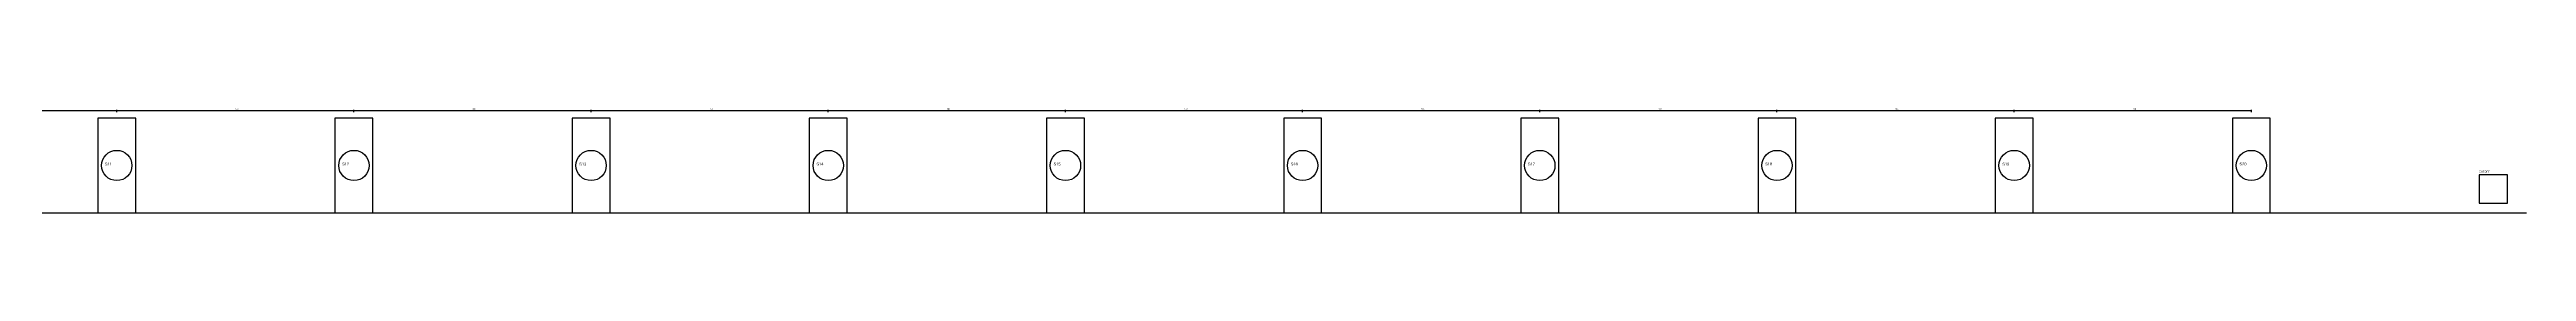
# Model space of a CAD drawing. Header units: metres. Extents: x -80 to 10130, y -59 to 255.
# Drawn here: x 4908 to 10130, y 0 to 221 of the extents above; entities that cross this region are included whole.
import ezdxf

# ---------------------------------------------------------------- set-up
doc = ezdxf.new("R2010")
doc.units = ezdxf.units.M
for name, color, linetype in [('CENTRE', 1, 'Continuous'), ('DIMENSION', 2, 'Continuous'), ('HATCH', 8, 'Continuous'), ('NOTES', 3, 'Continuous'), ('OUTLINE', 7, 'Continuous'), ('TITLE', 4, 'Continuous')]:
    doc.layers.add(name, color=color, linetype=linetype)

msp = doc.modelspace()

# ---------------------------------------------------------------- linework, layer by layer
at = {"layer": 'CENTRE'}
msp.add_line((-50, 0), (10130, 0), dxfattribs=at)
at = {"layer": 'DIMENSION', "color": 2}
for p, q in [((4550, 216), (5050, 216)), ((5050, 213), (5050, 218)), ((5050, 213), (5050, 218)), ((5050, 216), (5550, 216)), ((5550, 213), (5550, 218)), ((5550, 213), (5550, 218)), ((5550, 216), (6050, 216)), ((6050, 213), (6050, 218)), ((6050, 213), (6050, 218)), ((6050, 216), (6550, 216)), ((6550, 213), (6550, 218)), ((6550, 213), (6550, 218)), ((6550, 216), (7050, 216)), ((7050, 213), (7050, 218)), ((7050, 213), (7050, 218)), ((7050, 216), (7550, 216)), ((7550, 213), (7550, 218)), ((7550, 213), (7550, 218)), ((7550, 216), (8050, 216)), ((8050, 213), (8050, 218)), ((8050, 213), (8050, 218)), ((8050, 216), (8550, 216)), ((8550, 213), (8550, 218)), ((8550, 213), (8550, 218)), ((8550, 216), (9050, 216)), ((9050, 213), (9050, 218)), ((9050, 213), (9050, 218)), ((9050, 216), (9550, 216)), ((9550, 213), (9550, 218))]:
    msp.add_line(p, q, dxfattribs=at)
at = {"layer": 'HATCH'}
for centre in [(5050, 100), (5550, 100), (6050, 100), (6550, 100), (7050, 100), (7550, 100), (8050, 100), (8550, 100), (9050, 100), (9550, 100)]:
    msp.add_circle(centre, 32, dxfattribs=at)
at = {"layer": 'OUTLINE'}
for points in [[(5010, 0), (5090, 0), (5090, 200), (5010, 200)], [(5510, 0), (5590, 0), (5590, 200), (5510, 200)], [(6010, 0), (6090, 0), (6090, 200), (6010, 200)], [(6510, 0), (6590, 0), (6590, 200), (6510, 200)], [(7010, 0), (7090, 0), (7090, 200), (7010, 200)], [(7510, 0), (7590, 0), (7590, 200), (7510, 200)], [(8010, 0), (8090, 0), (8090, 200), (8010, 200)], [(8510, 0), (8590, 0), (8590, 200), (8510, 200)], [(9010, 0), (9090, 0), (9090, 200), (9010, 200)], [(9510, 0), (9590, 0), (9590, 200), (9510, 200)], [(10030, 20), (10090, 20), (10090, 80), (10030, 80)]]:
    msp.add_lwpolyline(points, close=True, dxfattribs=at)

# ---------------------------------------------------------------- texts
at = {"layer": 'DIMENSION'}
for p in [(5300, 218), (5800, 218), (6300, 218), (6800, 218), (7300, 218), (7800, 218), (8300, 218), (8800, 218), (9300, 218)]:
    msp.add_text('500', height=3, dxfattribs=at).set_placement(p)
at = {"layer": 'NOTES'}
msp.add_text('CUTOFF', height=4, dxfattribs=at).set_placement((10030, 85))
at = {"layer": 'TITLE'}
for s, p in [('S11', (5025, 100)), ('S12', (5525, 100)), ('S13', (6025, 100)), ('S14', (6525, 100)), ('S15', (7025, 100)), ('S16', (7525, 100)), ('S17', (8025, 100)), ('S18', (8525, 100)), ('S19', (9025, 100)), ('S20', (9525, 100))]:
    msp.add_text(s, height=6, dxfattribs=at).set_placement(p)

doc.saveas('drawing.dxf')
